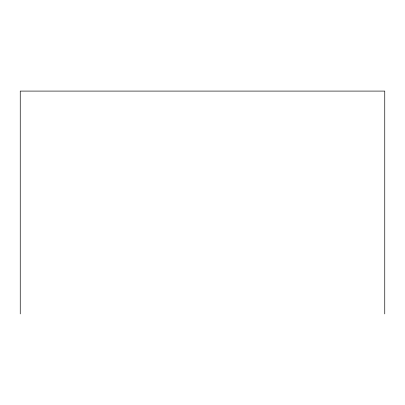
<?xml version="1.0" encoding="UTF-8"?>
<svg xmlns="http://www.w3.org/2000/svg" width="405" height="405" viewBox="0 0 405 405"><rect width="100%" height="100%" fill="white"/><g stroke="black" fill="none" stroke-linecap="round" stroke-linejoin="round"><path stroke-width="0.61" d="M384.75 313.91L384.75 91.09L20.25 91.09L20.25 313.91"/></g></svg>
